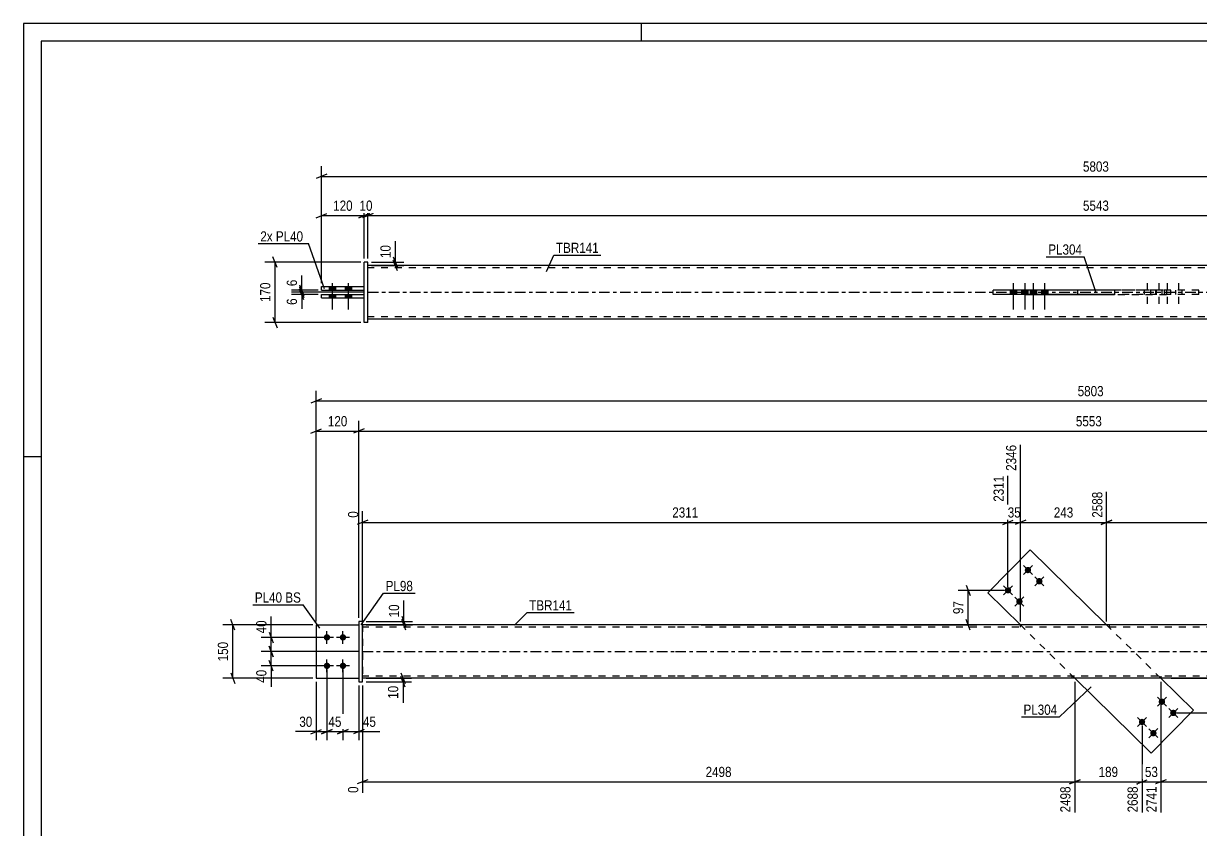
# Model space of a CAD drawing. Header units: millimetres. Extents: x 0 to 594, y 0 to 420.
# Drawn here: x 0 to 331.4, y 193.1 to 420 of the extents above; entities that cross this region are included whole.
import ezdxf

# ---------------------------------------------------------------- set-up
doc = ezdxf.new("R2010")
doc.units = ezdxf.units.MM
doc.linetypes.add('DXK_LINE_DOT2', pattern=[3.9198, 1.9599, -1.9599])
doc.linetypes.add('DXK_LINE_DOT3', pattern=[5.9187, 2.979, -0.9799, 0.9799, -0.9799])
doc.styles.add('Arial Narrow', font='ARIALN.TTF', dxfattribs={"height": 0.2})

# ---------------------------------------------------------------- blocks, each defined once
blk = doc.blocks.new('Unknown-580575187-1131')
at = {"color": 5, "linetype": 'Continuous'}
for p, q in [((594, 420), (0, 420)), ((0, 420), (0, 0)), ((174, 415), (174, 420)), ((589, 415), (5, 415)), ((5, 415), (5, 5)), ((5, 298), (0, 298))]:
    blk.add_line(p, q, dxfattribs=at)
blk = doc.blocks.new('Part-580575187-1689 - 1678')
at = {"color": 2, "linetype": 'Continuous'}
for p, q in [((283.45, 271.82), (271.53, 259.7)), ((304.95, 250.7), (283.45, 271.82)), ((271.53, 259.7), (280.69, 250.7)), ((317.46, 214.58), (295.96, 235.7)), ((329.38, 226.71), (320.22, 235.7)), ((317.46, 214.58), (329.38, 226.71))]:
    blk.add_line(p, q, dxfattribs=at)
at = {"color": 7, "linetype": 'DXK_LINE_DOT2'}
for p, q in [((295.96, 235.7), (280.69, 250.7)), ((320.22, 235.7), (304.95, 250.7))]:
    blk.add_line(p, q, dxfattribs=at)
blk = doc.blocks.new('Bolt-580575187-1681 - 1678')
at = {"linetype": 'Continuous'}
for points in [[(319.88, 228.46, -1), (321.15, 229.74, -1)], [(323.09, 225.31, -1), (324.36, 226.59, -1)], [(314.28, 222.75, -1), (315.54, 224.04, -1)], [(317.49, 219.6, -1), (318.75, 220.88, -1)]]:
    blk.add_hatch(color=1, dxfattribs=at).paths.add_polyline_path(points)
at = {"color": 1, "linetype": 'Continuous'}
for p, q in [((321.8, 227.84), (319.23, 230.36)), ((319.25, 227.82), (321.78, 230.39)), ((325.01, 224.69), (322.44, 227.21)), ((322.46, 224.66), (324.99, 227.23)), ((316.19, 222.13), (313.62, 224.66)), ((313.65, 222.11), (316.17, 224.68)), ((319.4, 218.98), (316.83, 221.5)), ((316.86, 218.96), (319.38, 221.53))]:
    blk.add_line(p, q, dxfattribs=at)
blk = doc.blocks.new('Bolt-580575187-1682 - 1678')
at = {"linetype": 'Continuous'}
for points in [[(283.42, 266.8, -1), (282.16, 265.52, -1)], [(286.63, 263.65, -1), (285.37, 262.37, -1)], [(277.81, 261.1, -1), (276.55, 259.81, -1)], [(281.02, 257.94, -1), (279.76, 256.66, -1)]]:
    blk.add_hatch(color=1, dxfattribs=at).paths.add_polyline_path(points)
at = {"color": 1, "linetype": 'Continuous'}
for p, q in [((281.51, 267.42), (284.07, 264.9)), ((284.05, 267.44), (281.53, 264.88)), ((284.72, 264.27), (287.28, 261.75)), ((287.26, 264.29), (284.74, 261.72)), ((275.9, 261.71), (278.47, 259.19)), ((278.44, 261.74), (275.92, 259.17)), ((279.11, 258.56), (281.68, 256.04)), ((281.65, 258.58), (279.13, 256.02))]:
    blk.add_line(p, q, dxfattribs=at)
blk = doc.blocks.new('Bolt-580575187-1683 - 1678')
at = {"linetype": 'Continuous'}
for points in [[(85.43, 246.3, -1), (85.43, 248.1, -1)], [(89.93, 246.3, -1), (89.93, 248.1, -1)], [(85.43, 238.3, -1), (85.43, 240.1, -1)], [(89.93, 238.3, -1), (89.93, 240.1, -1)]]:
    blk.add_hatch(color=1, dxfattribs=at).paths.add_polyline_path(points)
at = {"color": 1, "linetype": 'Continuous'}
for p, q in [((85.43, 245.4), (85.43, 249)), ((89.93, 245.4), (89.93, 249)), ((87.23, 247.2), (83.63, 247.2)), ((91.73, 247.2), (88.13, 247.2)), ((87.23, 239.2), (83.63, 239.2)), ((85.43, 237.4), (85.43, 241)), ((91.73, 239.2), (88.13, 239.2)), ((89.93, 237.4), (89.93, 241))]:
    blk.add_line(p, q, dxfattribs=at)
blk = doc.blocks.new('Part-580575187-1694 - 1678')
at = {"color": 2, "linetype": 'Continuous'}
for p, q in [((95.43, 251.7), (94.43, 251.7)), ((94.43, 251.7), (94.43, 234.7)), ((95.43, 234.7), (95.43, 251.7)), ((94.43, 234.7), (95.43, 234.7))]:
    blk.add_line(p, q, dxfattribs=at)
blk = doc.blocks.new('Part-580575187-1699 - 1678')
at = {"color": 7, "linetype": 'DXK_LINE_DOT2'}
for p, q in [((82.43, 250.7), (82.43, 235.7)), ((82.43, 250.7), (94.43, 250.7)), ((94.43, 250.7), (94.43, 235.7)), ((82.43, 235.7), (94.43, 235.7))]:
    blk.add_line(p, q, dxfattribs=at)
blk = doc.blocks.new('Part-580575187-1704 - 1678')
at = {"color": 2, "linetype": 'Continuous'}
for p, q in [((82.43, 250.7), (82.43, 235.7)), ((82.43, 250.7), (94.43, 250.7)), ((82.43, 235.7), (94.43, 235.7))]:
    blk.add_line(p, q, dxfattribs=at)
at = {"color": 7, "linetype": 'DXK_LINE_DOT2'}
blk.add_line((94.43, 250.7), (94.43, 235.7), dxfattribs=at)
blk = doc.blocks.new('Part-580575187-1720 - 1678')
at = {"color": 2, "linetype": 'Continuous'}
for p, q in [((183.43, 250.7), (95.43, 250.7)), ((417.38, 250.7), (183.53, 250.7)), ((183.43, 235.7), (95.43, 235.7)), ((417.38, 235.7), (183.53, 235.7))]:
    blk.add_line(p, q, dxfattribs=at)
at = {"color": 7, "linetype": 'DXK_LINE_DOT2'}
for p, q in [((95.43, 250.7), (95.43, 235.7)), ((183.43, 250.1), (95.43, 250.1)), ((417.38, 250.1), (183.53, 250.1)), ((280.59, 250.7), (280.59, 250.1)), ((305.66, 250.7), (305.66, 250.1)), ((183.43, 236.3), (95.43, 236.3)), ((417.38, 236.3), (183.53, 236.3)), ((295.25, 235.7), (295.25, 236.3)), ((320.32, 235.7), (320.32, 236.3))]:
    blk.add_line(p, q, dxfattribs=at)
at = {"color": 7, "linetype": 'DXK_LINE_DOT3'}
for p, q in [((95.43, 243.2), (183.43, 243.2)), ((183.53, 243.2), (417.38, 243.2))]:
    blk.add_line(p, q, dxfattribs=at)
blk = doc.blocks.new('Bolt-580575187-1423 - 1368')
at = {"color": 1, "linetype": 'DXK_LINE_DOT2'}
for p, q in [((315.5, 344.96), (315.5, 343.76)), ((316.4, 346.96), (316.4, 339.46)), ((317.3, 344.96), (317.3, 343.76)), ((318.71, 344.96), (318.71, 343.76)), ((319.61, 346.96), (319.61, 339.46)), ((320.51, 344.96), (320.51, 343.76)), ((321.11, 344.96), (321.11, 343.76)), ((322.01, 346.96), (322.01, 339.46)), ((322.91, 344.96), (322.91, 343.76)), ((324.32, 344.96), (324.32, 343.76)), ((325.22, 346.96), (325.22, 339.46)), ((326.12, 344.96), (326.12, 343.76))]:
    blk.add_line(p, q, dxfattribs=at)
blk = doc.blocks.new('Bolt-580575187-1471 - 1368')
at = {"linetype": 'Continuous'}
for points in [[(86.03, 344.96), (87.83, 344.96), (87.83, 345.96), (86.03, 345.96)], [(86.03, 344.96), (87.83, 344.96), (87.83, 345.96), (86.03, 345.96)], [(90.53, 344.96), (92.33, 344.96), (92.33, 345.96), (90.53, 345.96)], [(90.53, 344.96), (92.33, 344.96), (92.33, 345.96), (90.53, 345.96)], [(86.03, 342.76), (87.83, 342.76), (87.83, 343.76), (86.03, 343.76)], [(86.03, 342.76), (87.83, 342.76), (87.83, 343.76), (86.03, 343.76)], [(90.53, 342.76), (92.33, 342.76), (92.33, 343.76), (90.53, 343.76)], [(90.53, 342.76), (92.33, 342.76), (92.33, 343.76), (90.53, 343.76)]]:
    blk.add_hatch(color=1, dxfattribs=at).paths.add_polyline_path(points)
at = {"color": 1, "linetype": 'Continuous'}
for p, q in [((86.03, 345.96), (86.03, 344.96)), ((86.03, 345.96), (86.03, 344.96)), ((86.93, 346.96), (86.93, 339.46)), ((86.93, 346.96), (86.93, 339.46)), ((87.83, 345.96), (87.83, 344.96)), ((87.83, 345.96), (87.83, 344.96)), ((90.53, 345.96), (90.53, 344.96)), ((90.53, 345.96), (90.53, 344.96)), ((91.43, 346.96), (91.43, 339.46)), ((91.43, 346.96), (91.43, 339.46)), ((92.33, 345.96), (92.33, 344.96)), ((92.33, 345.96), (92.33, 344.96)), ((86.03, 343.76), (86.03, 342.76)), ((86.03, 343.76), (86.03, 342.76)), ((87.83, 343.76), (87.83, 342.76)), ((87.83, 343.76), (87.83, 342.76)), ((90.53, 343.76), (90.53, 342.76)), ((90.53, 343.76), (90.53, 342.76)), ((92.33, 343.76), (92.33, 342.76)), ((92.33, 343.76), (92.33, 342.76))]:
    blk.add_line(p, q, dxfattribs=at)
blk = doc.blocks.new('Part-580575187-1416 - 1368')
at = {"color": 2, "linetype": 'Continuous'}
for p, q in [((184.93, 351.86), (96.93, 351.86)), ((418.87, 351.86), (185.03, 351.86)), ((282.08, 345.06), (282.08, 344.96)), ((282.08, 345.06), (307.15, 345.06)), ((296.74, 345.06), (296.74, 344.96)), ((307.15, 345.06), (307.15, 343.66)), ((282.08, 343.66), (282.08, 343.76)), ((307.15, 343.66), (282.08, 343.66)), ((296.74, 343.66), (296.74, 343.76)), ((96.93, 336.86), (184.93, 336.86)), ((185.03, 336.86), (418.87, 336.86))]:
    blk.add_line(p, q, dxfattribs=at)
at = {"color": 7, "linetype": 'DXK_LINE_DOT2'}
for p, q in [((96.93, 336.86), (96.93, 351.86)), ((184.93, 351.26), (96.93, 351.26)), ((418.87, 351.26), (185.03, 351.26)), ((282.08, 344.96), (282.08, 343.66)), ((296.74, 344.96), (296.74, 343.66)), ((307.15, 345.06), (321.81, 345.06)), ((321.81, 345.06), (321.81, 343.66)), ((321.81, 343.66), (307.15, 343.66)), ((184.93, 337.46), (96.93, 337.46)), ((418.87, 337.46), (185.03, 337.46))]:
    blk.add_line(p, q, dxfattribs=at)
at = {"color": 7, "linetype": 'DXK_LINE_DOT3'}
for p, q in [((96.93, 344.36), (184.93, 344.36)), ((185.03, 344.36), (418.87, 344.36))]:
    blk.add_line(p, q, dxfattribs=at)
blk = doc.blocks.new('Bolt-580575187-1422 - 1368')
at = {"linetype": 'Continuous'}
for points in [[(279.58, 344.96), (277.78, 344.96), (277.78, 343.76), (279.58, 343.76)], [(282.79, 344.96), (280.99, 344.96), (280.99, 343.76), (282.79, 343.76)], [(285.18, 344.96), (283.38, 344.96), (283.38, 343.76), (285.18, 343.76)], [(288.39, 344.96), (286.59, 344.96), (286.59, 343.76), (288.39, 343.76)]]:
    blk.add_hatch(color=1, dxfattribs=at).paths.add_polyline_path(points)
at = {"color": 1, "linetype": 'Continuous'}
for p, q in [((277.78, 344.96), (277.78, 343.76)), ((278.68, 346.96), (278.68, 339.46)), ((279.58, 344.96), (279.58, 343.76)), ((280.99, 344.96), (280.99, 343.76)), ((281.89, 346.96), (281.89, 339.46)), ((282.79, 344.96), (282.79, 343.76)), ((283.38, 344.96), (283.38, 343.76)), ((284.28, 346.96), (284.28, 339.46)), ((285.18, 344.96), (285.18, 343.76)), ((286.59, 344.96), (286.59, 343.76)), ((287.49, 346.96), (287.49, 339.46)), ((288.39, 344.96), (288.39, 343.76))]:
    blk.add_line(p, q, dxfattribs=at)
blk = doc.blocks.new('Part-580575187-1449 - 1368')
at = {"color": 2, "linetype": 'Continuous'}
for p, q in [((83.93, 342.76), (83.93, 343.76)), ((83.93, 343.76), (95.93, 343.76)), ((83.93, 342.76), (95.93, 342.76))]:
    blk.add_line(p, q, dxfattribs=at)
at = {"color": 7, "linetype": 'DXK_LINE_DOT2'}
blk.add_line((95.93, 342.76), (95.93, 343.76), dxfattribs=at)
blk = doc.blocks.new('Part-580575187-1454 - 1368')
at = {"color": 2, "linetype": 'Continuous'}
for p, q in [((83.93, 344.96), (83.93, 345.96)), ((83.93, 345.96), (95.93, 345.96)), ((83.93, 344.96), (95.93, 344.96))]:
    blk.add_line(p, q, dxfattribs=at)
at = {"color": 7, "linetype": 'DXK_LINE_DOT2'}
blk.add_line((95.93, 344.96), (95.93, 345.96), dxfattribs=at)
blk = doc.blocks.new('Part-580575187-1455 - 1368')
at = {"color": 2, "linetype": 'Continuous'}
for p, q in [((96.93, 352.86), (95.93, 352.86)), ((95.93, 335.86), (95.93, 352.86)), ((96.93, 335.86), (96.93, 352.86)), ((96.93, 335.86), (95.93, 335.86))]:
    blk.add_line(p, q, dxfattribs=at)
blk = doc.blocks.new('Part-580575187-1470 - 1368')
at = {"color": 2, "linetype": 'Continuous'}
for p, q in [((273.03, 343.76), (273.03, 344.96)), ((307.15, 344.96), (273.03, 344.96)), ((284.94, 343.76), (284.94, 344.96)), ((307.15, 343.76), (273.03, 343.76))]:
    blk.add_line(p, q, dxfattribs=at)
at = {"color": 7, "linetype": 'DXK_LINE_DOT2'}
for p, q in [((330.87, 344.96), (307.15, 344.96)), ((318.96, 343.76), (318.96, 344.96)), ((330.87, 343.76), (330.87, 344.96)), ((330.87, 343.76), (307.15, 343.76))]:
    blk.add_line(p, q, dxfattribs=at)
blk = doc.blocks.new('StraightDimension-580575187-1850 - 1678')
at = {"color": 7, "linetype": 'Continuous'}
for p, q in [((295.96, 234.7), (295.96, 197.94)), ((314.91, 222.39), (314.91, 197.94)), ((297.46, 207.15), (294.46, 205.95)), ((295.96, 206.55), (314.91, 206.55)), ((313.41, 205.95), (316.41, 207.15))]:
    blk.add_line(p, q, dxfattribs=at)
at = {"color": 0}
blk.add_wipeout([(308.78, 207.3), (308.78, 211.5), (302.09, 211.5), (302.09, 207.3)], dxfattribs=at)
at = {"color": 3, "style": 'Arial Narrow'}
blk.add_text('189', height=2.863, dxfattribs=at).set_placement((302.69, 207.9))
at = {"color": 0, "linetype": 'Continuous'}
blk.add_wipeout([(314.31, 205.85), (310.11, 205.85), (310.11, 197.34), (314.31, 197.34)], dxfattribs=at)
at = {"color": 3, "linetype": 'Continuous', "style": 'Arial Narrow'}
blk.add_text('2688', height=2.863, rotation=90.0002, dxfattribs=at).set_placement((313.71, 197.94))
blk = doc.blocks.new('StraightDimension-580575187-1909 - 1678')
at = {"color": 7, "linetype": 'Continuous'}
for p, q in [((69.13, 248.7), (70.33, 245.7)), ((84.43, 247.2), (66.88, 247.2)), ((69.73, 243.2), (69.73, 247.2)), ((94.43, 243.2), (66.88, 243.2)), ((70.33, 241.7), (69.13, 244.7))]:
    blk.add_line(p, q, dxfattribs=at)
at = {"color": 0}
blk.add_wipeout([(68.98, 252.58), (64.78, 252.58), (64.78, 247.73), (68.98, 247.73)], dxfattribs=at)
at = {"color": 7, "linetype": 'Continuous'}
blk.add_line((69.73, 247.2), (69.73, 253.11), dxfattribs=at)
blk.add_line((69.73, 247.2), (69.73, 253.11), dxfattribs=at)
at = {"color": 3, "style": 'Arial Narrow'}
blk.add_text('40', height=2.863, rotation=90.0002, dxfattribs=at).set_placement((68.38, 248.33))
blk = doc.blocks.new('StraightDimension-580575187-1736 - 1678')
at = {"color": 7, "linetype": 'Continuous'}
for p, q in [((82.43, 251.7), (82.43, 316.6)), ((83.93, 314.35), (80.93, 313.15)), ((82.43, 313.75), (518.48, 313.75))]:
    blk.add_line(p, q, dxfattribs=at)
at = {"color": 0}
blk.add_wipeout([(304.71, 314.5), (304.71, 318.7), (296.2, 318.7), (296.2, 314.5)], dxfattribs=at)
at = {"color": 3, "style": 'Arial Narrow'}
blk.add_text('5803', height=2.863, dxfattribs=at).set_placement((296.8, 315.1))
blk = doc.blocks.new('StraightDimension-580575187-1750 - 1678')
at = {"color": 7, "linetype": 'Continuous'}
for p, q in [((277.18, 261.45), (277.18, 292.71)), ((95.43, 251.7), (95.43, 282.72)), ((96.93, 280.19), (93.93, 278.99)), ((95.43, 279.59), (277.18, 279.59)), ((275.68, 278.99), (278.68, 280.19))]:
    blk.add_line(p, q, dxfattribs=at)
at = {"color": 0, "linetype": 'Continuous'}
for points in [[(276.58, 293.31), (272.38, 293.31), (272.38, 284.79), (276.58, 284.79)], [(94.83, 283.32), (90.63, 283.32), (90.63, 280.29), (94.83, 280.29)]]:
    blk.add_wipeout(points, dxfattribs=at)
at = {"color": 0}
blk.add_wipeout([(190.56, 280.34), (190.56, 284.54), (182.05, 284.54), (182.05, 280.34)], dxfattribs=at)
at = {"color": 3, "linetype": 'Continuous', "style": 'Arial Narrow'}
for s, height, p in [('2311', 2.863, (275.98, 285.39)), ('0', 2.86, (94.23, 280.89))]:
    blk.add_text(s, height=height, rotation=90.0002, dxfattribs=at).set_placement(p)
at = {"color": 3, "style": 'Arial Narrow'}
blk.add_text('2311', height=2.863, dxfattribs=at).set_placement((182.65, 280.94))
blk = doc.blocks.new('StraightDimension-580575187-1760 - 1678')
at = {"color": 7, "linetype": 'Continuous'}
for p, q in [((280.69, 251.7), (280.69, 301.41)), ((277.18, 261.45), (277.18, 292.71)), ((275.68, 278.99), (278.68, 280.19)), ((277.18, 279.59), (280.69, 279.59)), ((282.19, 280.19), (279.19, 278.99))]:
    blk.add_line(p, q, dxfattribs=at)
at = {"color": 0, "linetype": 'Continuous'}
blk.add_wipeout([(280.09, 302.01), (275.89, 302.01), (275.89, 293.49), (280.09, 293.49)], dxfattribs=at)
at = {"color": 0}
blk.add_wipeout([(281.36, 280.34), (281.36, 284.54), (276.51, 284.54), (276.51, 280.34)], dxfattribs=at)
at = {"color": 3, "linetype": 'Continuous', "style": 'Arial Narrow'}
blk.add_text('2346', height=2.863, rotation=90.0002, dxfattribs=at).set_placement((279.49, 294.09))
at = {"color": 3, "style": 'Arial Narrow'}
blk.add_text('35', height=2.863, dxfattribs=at).set_placement((277.11, 280.94))
blk = doc.blocks.new('StraightDimension-580575187-2047 - 1678')
at = {"color": 7, "linetype": 'Continuous'}
for p, q in [((95.93, 305.88), (92.93, 304.68)), ((94.43, 252.7), (94.43, 308.13)), ((94.43, 305.28), (505.48, 305.28))]:
    blk.add_line(p, q, dxfattribs=at)
at = {"color": 0}
blk.add_wipeout([(304.21, 306.03), (304.21, 310.23), (295.7, 310.23), (295.7, 306.03)], dxfattribs=at)
at = {"color": 3, "style": 'Arial Narrow'}
blk.add_text('5553', height=2.863, dxfattribs=at).set_placement((296.3, 306.63))
blk = doc.blocks.new('StraightDimension-580575187-1776 - 1678')
at = {"color": 7, "linetype": 'Continuous'}
for p, q in [((280.69, 251.7), (280.69, 301.41)), ((304.95, 251.7), (304.95, 288.21)), ((282.19, 280.19), (279.19, 278.99)), ((280.69, 279.59), (304.95, 279.59)), ((303.45, 278.99), (306.45, 280.19))]:
    blk.add_line(p, q, dxfattribs=at)
at = {"color": 0, "linetype": 'Continuous'}
blk.add_wipeout([(304.35, 288.81), (300.15, 288.81), (300.15, 280.29), (304.35, 280.29)], dxfattribs=at)
at = {"color": 0}
blk.add_wipeout([(296.16, 280.34), (296.16, 284.54), (289.48, 284.54), (289.48, 280.34)], dxfattribs=at)
at = {"color": 3, "linetype": 'Continuous', "style": 'Arial Narrow'}
blk.add_text('2588', height=2.863, rotation=90.0002, dxfattribs=at).set_placement((303.75, 280.89))
at = {"color": 3, "style": 'Arial Narrow'}
blk.add_text('243', height=2.863, dxfattribs=at).set_placement((290.08, 280.94))
blk = doc.blocks.new('StraightDimension-580575187-1798 - 1678')
at = {"color": 7, "linetype": 'Continuous'}
for p, q in [((304.95, 251.7), (304.95, 288.21)), ((505.48, 252.7), (505.48, 288.21)), ((306.45, 280.19), (303.45, 278.99)), ((304.95, 279.59), (505.48, 279.59)), ((503.98, 278.99), (506.98, 280.19))]:
    blk.add_line(p, q, dxfattribs=at)
at = {"color": 0, "linetype": 'Continuous'}
blk.add_wipeout([(504.88, 288.81), (500.68, 288.81), (500.68, 280.29), (504.88, 280.29)], dxfattribs=at)
at = {"color": 0}
blk.add_wipeout([(409.47, 280.34), (409.47, 284.54), (400.96, 284.54), (400.96, 280.34)], dxfattribs=at)
at = {"color": 3, "linetype": 'Continuous', "style": 'Arial Narrow'}
blk.add_text('5543', height=2.863, rotation=90.0002, dxfattribs=at).set_placement((504.28, 280.89))
at = {"color": 3, "style": 'Arial Narrow'}
blk.add_text('2955', height=2.863, dxfattribs=at).set_placement((401.56, 280.94))
blk = doc.blocks.new('StraightDimension-580575187-1813 - 1678')
at = {"color": 7, "linetype": 'Continuous'}
for p, q in [((89.93, 238.2), (89.93, 218.28)), ((94.43, 233.7), (94.43, 218.28)), ((88.43, 220.08), (91.43, 221.28)), ((89.93, 220.68), (94.43, 220.68)), ((95.93, 221.28), (92.93, 220.08))]:
    blk.add_line(p, q, dxfattribs=at)
at = {"color": 0}
blk.add_wipeout([(99.81, 221.43), (99.81, 225.63), (94.96, 225.63), (94.96, 221.43)], dxfattribs=at)
at = {"color": 7, "linetype": 'Continuous'}
blk.add_line((94.43, 220.68), (100.34, 220.68), dxfattribs=at)
blk.add_line((94.43, 220.68), (100.34, 220.68), dxfattribs=at)
at = {"color": 3, "style": 'Arial Narrow'}
blk.add_text('45', height=2.863, dxfattribs=at).set_placement((95.56, 222.03))
blk = doc.blocks.new('StraightDimension-580575187-1820 - 1678')
at = {"color": 7, "linetype": 'Continuous'}
for p, q in [((85.43, 238.2), (85.43, 218.28)), ((89.93, 238.2), (89.93, 218.28)), ((83.93, 220.08), (86.93, 221.28)), ((85.43, 220.68), (89.93, 220.68)), ((91.43, 221.28), (88.43, 220.08))]:
    blk.add_line(p, q, dxfattribs=at)
at = {"color": 0}
blk.add_wipeout([(90.11, 221.43), (90.11, 225.63), (85.25, 225.63), (85.25, 221.43)], dxfattribs=at)
at = {"color": 3, "style": 'Arial Narrow'}
blk.add_text('45', height=2.863, dxfattribs=at).set_placement((85.85, 222.03))
blk = doc.blocks.new('StraightDimension-580575187-1891 - 1678')
at = {"color": 7, "linetype": 'Continuous'}
for p, q in [((96.43, 235.7), (109.24, 235.7)), ((106.24, 237.2), (107.44, 234.2)), ((107.44, 233.2), (106.24, 236.2)), ((106.84, 234.7), (106.84, 235.7)), ((96.43, 234.7), (109.24, 234.7))]:
    blk.add_line(p, q, dxfattribs=at)
at = {"color": 0}
blk.add_wipeout([(106.09, 234.18), (101.89, 234.18), (101.89, 229.32), (106.09, 229.32)], dxfattribs=at)
at = {"color": 7, "linetype": 'Continuous'}
blk.add_line((106.84, 234.7), (106.84, 228.79), dxfattribs=at)
blk.add_line((106.84, 234.7), (106.84, 228.79), dxfattribs=at)
at = {"color": 3, "style": 'Arial Narrow'}
blk.add_text('10', height=2.863, rotation=90.0002, dxfattribs=at).set_placement((105.49, 229.92))
blk = doc.blocks.new('StraightDimension-580575187-1827 - 1678')
at = {"color": 7, "linetype": 'Continuous'}
for p, q in [((85.43, 238.2), (85.43, 218.28)), ((82.43, 234.7), (82.43, 218.28)), ((80.93, 220.08), (83.93, 221.28)), ((82.43, 220.68), (85.43, 220.68)), ((86.93, 221.28), (83.93, 220.08))]:
    blk.add_line(p, q, dxfattribs=at)
at = {"color": 0}
blk.add_wipeout([(81.91, 221.43), (81.91, 225.63), (77.05, 225.63), (77.05, 221.43)], dxfattribs=at)
at = {"color": 7, "linetype": 'Continuous'}
blk.add_line((82.43, 220.68), (76.53, 220.68), dxfattribs=at)
blk.add_line((82.43, 220.68), (76.53, 220.68), dxfattribs=at)
at = {"color": 3, "style": 'Arial Narrow'}
blk.add_text('30', height=2.863, dxfattribs=at).set_placement((77.65, 222.03))
blk = doc.blocks.new('StraightDimension-580575187-1838 - 1678')
at = {"color": 7, "linetype": 'Continuous'}
for p, q in [((95.43, 233.7), (95.43, 203.42)), ((295.96, 234.7), (295.96, 197.94)), ((96.93, 207.15), (93.93, 205.95)), ((95.43, 206.55), (295.96, 206.55)), ((294.46, 205.95), (297.46, 207.15))]:
    blk.add_line(p, q, dxfattribs=at)
at = {"color": 0}
blk.add_wipeout([(199.95, 207.3), (199.95, 211.5), (191.44, 211.5), (191.44, 207.3)], dxfattribs=at)
at = {"color": 0, "linetype": 'Continuous'}
for points in [[(94.83, 205.85), (90.63, 205.85), (90.63, 202.82), (94.83, 202.82)], [(295.36, 205.85), (291.16, 205.85), (291.16, 197.34), (295.36, 197.34)]]:
    blk.add_wipeout(points, dxfattribs=at)
at = {"color": 3, "style": 'Arial Narrow'}
blk.add_text('2498', height=2.863, dxfattribs=at).set_placement((192.04, 207.9))
at = {"color": 3, "linetype": 'Continuous', "style": 'Arial Narrow'}
for s, height, p in [('0', 2.86, (94.23, 203.42)), ('2498', 2.863, (294.76, 197.94))]:
    blk.add_text(s, height=height, rotation=90.0002, dxfattribs=at).set_placement(p)
blk = doc.blocks.new('StraightDimension-580575187-1864 - 1678')
at = {"color": 7, "linetype": 'Continuous'}
for p, q in [((320.22, 234.7), (320.22, 197.94)), ((314.91, 222.39), (314.91, 197.94)), ((313.41, 205.95), (316.41, 207.15)), ((314.91, 206.55), (320.22, 206.55)), ((321.72, 207.15), (318.72, 205.95))]:
    blk.add_line(p, q, dxfattribs=at)
at = {"color": 0}
blk.add_wipeout([(319.99, 207.3), (319.99, 211.5), (315.14, 211.5), (315.14, 207.3)], dxfattribs=at)
at = {"color": 3, "style": 'Arial Narrow'}
blk.add_text('53', height=2.863, dxfattribs=at).set_placement((315.74, 207.9))
at = {"color": 0, "linetype": 'Continuous'}
blk.add_wipeout([(319.62, 205.85), (315.42, 205.85), (315.42, 197.34), (319.62, 197.34)], dxfattribs=at)
at = {"color": 3, "linetype": 'Continuous', "style": 'Arial Narrow'}
blk.add_text('2741', height=2.863, rotation=90.0002, dxfattribs=at).set_placement((319.02, 197.94))
blk = doc.blocks.new('StraightDimension-580575187-1878 - 1678')
at = {"color": 7, "linetype": 'Continuous'}
for p, q in [((320.22, 234.7), (320.22, 197.94)), ((505.48, 233.7), (505.48, 197.94)), ((321.72, 207.15), (318.72, 205.95)), ((320.22, 206.55), (505.48, 206.55)), ((503.98, 205.95), (506.98, 207.15))]:
    blk.add_line(p, q, dxfattribs=at)
at = {"color": 0}
blk.add_wipeout([(417.1, 207.3), (417.1, 211.5), (408.59, 211.5), (408.59, 207.3)], dxfattribs=at)
at = {"color": 0, "linetype": 'Continuous'}
blk.add_wipeout([(504.88, 205.85), (500.68, 205.85), (500.68, 197.34), (504.88, 197.34)], dxfattribs=at)
at = {"color": 3, "style": 'Arial Narrow'}
blk.add_text('2802', height=2.863, dxfattribs=at).set_placement((409.19, 207.9))
at = {"color": 3, "linetype": 'Continuous', "style": 'Arial Narrow'}
blk.add_text('5543', height=2.863, rotation=90.0002, dxfattribs=at).set_placement((504.28, 197.94))
blk = doc.blocks.new('StraightDimension-580575187-1900 - 1678')
at = {"color": 7, "linetype": 'Continuous'}
for p, q in [((106.48, 253.2), (107.68, 250.2)), ((107.68, 249.2), (106.48, 252.2)), ((96.43, 251.7), (109.48, 251.7)), ((96.43, 250.7), (109.48, 250.7)), ((107.08, 250.7), (107.08, 251.7))]:
    blk.add_line(p, q, dxfattribs=at)
at = {"color": 0}
blk.add_wipeout([(106.33, 257.08), (102.13, 257.08), (102.13, 252.23), (106.33, 252.23)], dxfattribs=at)
at = {"color": 7, "linetype": 'Continuous'}
blk.add_line((107.08, 251.7), (107.08, 257.61), dxfattribs=at)
blk.add_line((107.08, 251.7), (107.08, 257.61), dxfattribs=at)
at = {"color": 3, "style": 'Arial Narrow'}
blk.add_text('10', height=2.863, rotation=90.0002, dxfattribs=at).set_placement((105.73, 252.83))
blk = doc.blocks.new('StraightDimension-580575187-1922 - 1678')
at = {"color": 7, "linetype": 'Continuous'}
for p, q in [((94.43, 243.2), (66.88, 243.2)), ((69.13, 244.7), (70.33, 241.7)), ((69.73, 239.2), (69.73, 243.2)), ((84.43, 239.2), (66.88, 239.2)), ((70.33, 237.7), (69.13, 240.7))]:
    blk.add_line(p, q, dxfattribs=at)
at = {"color": 0}
blk.add_wipeout([(68.98, 238.68), (64.78, 238.68), (64.78, 233.82), (68.98, 233.82)], dxfattribs=at)
at = {"color": 7, "linetype": 'Continuous'}
blk.add_line((69.73, 239.2), (69.73, 233.29), dxfattribs=at)
blk.add_line((69.73, 239.2), (69.73, 233.29), dxfattribs=at)
at = {"color": 3, "style": 'Arial Narrow'}
blk.add_text('40', height=2.863, rotation=90.0002, dxfattribs=at).set_placement((68.38, 234.42))
blk = doc.blocks.new('StraightDimension-580575187-1979 - 1678')
at = {"color": 7, "linetype": 'Continuous'}
for p, q in [((59.53, 249.2), (58.33, 252.2)), ((81.43, 250.7), (56.08, 250.7)), ((58.93, 235.7), (58.93, 250.7)), ((81.43, 235.7), (56.08, 235.7)), ((58.33, 237.2), (59.53, 234.2))]:
    blk.add_line(p, q, dxfattribs=at)
at = {"color": 0}
blk.add_wipeout([(58.18, 246.54), (53.98, 246.54), (53.98, 239.86), (58.18, 239.86)], dxfattribs=at)
at = {"color": 3, "style": 'Arial Narrow'}
blk.add_text('150', height=2.863, rotation=90.0002, dxfattribs=at).set_placement((57.58, 240.46))
blk = doc.blocks.new('StraightDimension-580575187-1993 - 1678')
at = {"color": 7, "linetype": 'Continuous'}
for p, q in [((323.14, 235.7), (340.09, 235.7)), ((337.09, 237.2), (338.29, 234.2)), ((337.69, 225.95), (337.69, 235.7)), ((324.73, 225.95), (340.09, 225.95)), ((338.29, 224.45), (337.09, 227.45))]:
    blk.add_line(p, q, dxfattribs=at)
at = {"color": 0}
blk.add_wipeout([(336.94, 233.25), (332.74, 233.25), (332.74, 228.4), (336.94, 228.4)], dxfattribs=at)
at = {"color": 3, "style": 'Arial Narrow'}
blk.add_text('98', height=2.863, rotation=90.0002, dxfattribs=at).set_placement((336.34, 229))
blk = doc.blocks.new('StraightDimension-580575187-2025 - 1678')
at = {"color": 7, "linetype": 'Continuous'}
for p, q in [((265.36, 261.95), (266.56, 258.95)), ((276.18, 260.45), (263.11, 260.45)), ((265.96, 250.72), (265.96, 260.45)), ((266.56, 249.22), (265.36, 252.22)), ((190.76, 250.72), (268.36, 250.72))]:
    blk.add_line(p, q, dxfattribs=at)
at = {"color": 0}
blk.add_wipeout([(265.21, 258.01), (261.01, 258.01), (261.01, 253.16), (265.21, 253.16)], dxfattribs=at)
at = {"color": 3, "style": 'Arial Narrow'}
blk.add_text('97', height=2.863, rotation=90.0002, dxfattribs=at).set_placement((264.61, 253.76))
blk = doc.blocks.new('StraightDimension-580575187-2052 - 1678')
at = {"color": 7, "linetype": 'Continuous'}
for p, q in [((80.93, 304.68), (83.93, 305.88)), ((82.43, 251.7), (82.43, 308.13)), ((82.43, 305.28), (94.43, 305.28)), ((95.93, 305.88), (92.93, 304.68)), ((94.43, 252.7), (94.43, 308.13))]:
    blk.add_line(p, q, dxfattribs=at)
at = {"color": 0}
blk.add_wipeout([(91.77, 306.03), (91.77, 310.23), (85.09, 310.23), (85.09, 306.03)], dxfattribs=at)
at = {"color": 3, "style": 'Arial Narrow'}
blk.add_text('120', height=2.863, dxfattribs=at).set_placement((85.69, 306.63))
blk = doc.blocks.new('StraightDimension-580575187-1476 - 1368')
at = {"color": 7, "linetype": 'Continuous'}
for p, q in [((97.93, 352.86), (107.1, 352.86)), ((97.93, 351.86), (107.1, 351.86)), ((104.1, 354.36), (105.3, 351.36)), ((105.3, 350.36), (104.1, 353.36)), ((104.7, 351.86), (104.7, 352.86))]:
    blk.add_line(p, q, dxfattribs=at)
at = {"color": 0}
blk.add_wipeout([(103.95, 358.24), (99.75, 358.24), (99.75, 353.38), (103.95, 353.38)], dxfattribs=at)
at = {"color": 7, "linetype": 'Continuous'}
blk.add_line((104.7, 352.86), (104.7, 358.76), dxfattribs=at)
blk.add_line((104.7, 352.86), (104.7, 358.76), dxfattribs=at)
at = {"color": 3, "style": 'Arial Narrow'}
blk.add_text('10', height=2.863, rotation=90.0002, dxfattribs=at).set_placement((103.35, 353.98))
blk = doc.blocks.new('StraightDimension-580575187-1530 - 1368')
at = {"color": 7, "linetype": 'Continuous'}
for p, q in [((94.93, 352.86), (67.98, 352.86)), ((71.43, 351.36), (70.23, 354.36)), ((70.83, 335.86), (70.83, 352.86)), ((94.93, 335.86), (67.98, 335.86)), ((70.23, 337.36), (71.43, 334.36))]:
    blk.add_line(p, q, dxfattribs=at)
at = {"color": 0}
blk.add_wipeout([(70.08, 347.7), (65.88, 347.7), (65.88, 341.02), (70.08, 341.02)], dxfattribs=at)
at = {"color": 3, "style": 'Arial Narrow'}
blk.add_text('170', height=2.863, rotation=90.0002, dxfattribs=at).set_placement((69.48, 341.62))
blk = doc.blocks.new('StraightDimension-580575187-1494 - 1368')
at = {"color": 7, "linetype": 'Continuous'}
for p, q in [((77.73, 345.86), (78.93, 342.86)), ((78.93, 342.26), (77.73, 345.26)), ((95.93, 344.36), (75.48, 344.36)), ((82.93, 343.76), (75.48, 343.76)), ((78.33, 343.76), (78.33, 344.36))]:
    blk.add_line(p, q, dxfattribs=at)
at = {"color": 0}
blk.add_wipeout([(77.58, 343.23), (73.38, 343.23), (73.38, 340.2), (77.58, 340.2)], dxfattribs=at)
at = {"color": 7, "linetype": 'Continuous'}
blk.add_line((78.33, 343.76), (78.33, 339.68), dxfattribs=at)
blk.add_line((78.33, 343.76), (78.33, 339.68), dxfattribs=at)
at = {"color": 3, "style": 'Arial Narrow'}
blk.add_text('6', height=2.86, rotation=90.0002, dxfattribs=at).set_placement((76.98, 340.8))
blk = doc.blocks.new('StraightDimension-580575187-1512 - 1368')
at = {"color": 7, "linetype": 'Continuous'}
for p, q in [((82.93, 344.96), (75.48, 344.96)), ((77.73, 346.46), (78.93, 343.46)), ((78.93, 342.86), (77.73, 345.86)), ((78.33, 344.36), (78.33, 344.96)), ((95.93, 344.36), (75.48, 344.36))]:
    blk.add_line(p, q, dxfattribs=at)
at = {"color": 0}
blk.add_wipeout([(77.58, 348.51), (73.38, 348.51), (73.38, 345.48), (77.58, 345.48)], dxfattribs=at)
at = {"color": 7, "linetype": 'Continuous'}
blk.add_line((78.33, 344.96), (78.33, 349.04), dxfattribs=at)
blk.add_line((78.33, 344.96), (78.33, 349.04), dxfattribs=at)
at = {"color": 3, "style": 'Arial Narrow'}
blk.add_text('6', height=2.86, rotation=90.0002, dxfattribs=at).set_placement((76.98, 346.08))
blk = doc.blocks.new('StraightDimension-580575187-1550 - 1368')
at = {"color": 7, "linetype": 'Continuous'}
for p, q in [((83.93, 346.96), (83.93, 379.81)), ((85.43, 377.56), (82.43, 376.36)), ((83.93, 376.96), (519.97, 376.96))]:
    blk.add_line(p, q, dxfattribs=at)
at = {"color": 0}
blk.add_wipeout([(306.2, 377.71), (306.2, 381.91), (297.69, 381.91), (297.69, 377.71)], dxfattribs=at)
at = {"color": 3, "style": 'Arial Narrow'}
blk.add_text('5803', height=2.863, dxfattribs=at).set_placement((298.29, 378.31))
blk = doc.blocks.new('StraightDimension-580575187-1581 - 1368')
at = {"color": 7, "linetype": 'Continuous'}
for p, q in [((96.93, 353.86), (96.93, 368.8)), ((98.43, 366.55), (95.43, 365.35)), ((96.93, 365.95), (506.97, 365.95))]:
    blk.add_line(p, q, dxfattribs=at)
at = {"color": 0}
blk.add_wipeout([(306.2, 366.7), (306.2, 370.9), (297.69, 370.9), (297.69, 366.7)], dxfattribs=at)
at = {"color": 3, "style": 'Arial Narrow'}
blk.add_text('5543', height=2.863, dxfattribs=at).set_placement((298.29, 367.3))
blk = doc.blocks.new('StraightDimension-580575187-1591 - 1368')
at = {"color": 7, "linetype": 'Continuous'}
for p, q in [((83.93, 346.96), (83.93, 368.8)), ((95.93, 353.86), (95.93, 368.8)), ((82.43, 365.35), (85.43, 366.55)), ((83.93, 365.95), (95.93, 365.95)), ((97.43, 366.55), (94.43, 365.35))]:
    blk.add_line(p, q, dxfattribs=at)
at = {"color": 0}
blk.add_wipeout([(93.27, 366.7), (93.27, 370.9), (86.58, 370.9), (86.58, 366.7)], dxfattribs=at)
at = {"color": 3, "style": 'Arial Narrow'}
blk.add_text('120', height=2.863, dxfattribs=at).set_placement((87.18, 367.3))
blk = doc.blocks.new('StraightDimension-580575187-1601 - 1368')
at = {"color": 7, "linetype": 'Continuous'}
for p, q in [((95.93, 353.86), (95.93, 368.8)), ((96.93, 353.86), (96.93, 368.8)), ((94.43, 365.35), (97.43, 366.55)), ((98.43, 366.55), (95.43, 365.35)), ((95.93, 365.95), (96.93, 365.95))]:
    blk.add_line(p, q, dxfattribs=at)
at = {"color": 0}
blk.add_wipeout([(98.85, 366.7), (98.85, 370.9), (94, 370.9), (94, 366.7)], dxfattribs=at)
at = {"color": 3, "style": 'Arial Narrow'}
blk.add_text('10', height=2.863, dxfattribs=at).set_placement((94.6, 367.3))
blk = doc.blocks.new('Mark-580575187-1690 - 1678')
at = {"color": 0}
blk.add_wipeout([(109.64, 260.24), (109.64, 263.24), (101.96, 263.24), (101.96, 260.24)], dxfattribs=at)
blk.add_wipeout([(109.64, 260.24), (109.64, 263.24), (101.96, 263.24), (101.96, 260.24)], dxfattribs=at)
at = {"color": 30, "linetype": 'Continuous'}
for p, q in [((95.07, 250.78), (101.36, 259.64)), ((101.36, 259.64), (110.24, 259.64))]:
    blk.add_line(p, q, dxfattribs=at)
at = {"color": 3, "style": 'Arial Narrow'}
blk.add_text('PL98', height=2.863, dxfattribs=at).set_placement((101.96, 260.24))
blk = doc.blocks.new('Mark-580575187-1685 - 1678')
at = {"color": 0}
blk.add_wipeout([(291.05, 225.42), (291.05, 228.42), (281.54, 228.42), (281.54, 225.42)], dxfattribs=at)
blk.add_wipeout([(291.05, 225.42), (291.05, 228.42), (281.54, 228.42), (281.54, 225.42)], dxfattribs=at)
at = {"color": 30, "linetype": 'Continuous'}
for p in [(300.61, 233.3), (280.94, 224.82)]:
    blk.add_line(p, (291.65, 224.82), dxfattribs=at)
at = {"color": 3, "style": 'Arial Narrow'}
blk.add_text('PL304', height=2.863, dxfattribs=at).set_placement((281.54, 225.42))
blk = doc.blocks.new('Mark-580575187-1716 - 1678')
at = {"color": 0}
blk.add_wipeout([(154.42, 254.79), (154.42, 257.79), (142.37, 257.79), (142.37, 254.79)], dxfattribs=at)
blk.add_wipeout([(154.42, 254.79), (154.42, 257.79), (142.37, 257.79), (142.37, 254.79)], dxfattribs=at)
at = {"color": 30, "linetype": 'Continuous'}
for p, q in [((138.23, 250.65), (141.77, 254.19)), ((141.77, 254.19), (155.02, 254.19))]:
    blk.add_line(p, q, dxfattribs=at)
at = {"color": 3, "style": 'Arial Narrow'}
blk.add_text('TBR141', height=2.863, dxfattribs=at).set_placement((142.37, 254.79))
blk = doc.blocks.new('MarkSet-580575187-2084 - 1678')
at = {"color": 0}
blk.add_wipeout([(72.81, 257), (72.81, 260), (65.13, 260), (65.13, 257)], dxfattribs=at)
blk.add_wipeout([(72.81, 257), (72.81, 260), (65.13, 260), (65.13, 257)], dxfattribs=at)
blk.add_wipeout([(78.09, 257), (78.09, 260), (73.71, 260), (73.71, 257)], dxfattribs=at)
blk.add_wipeout([(78.09, 257), (78.09, 260), (73.71, 260), (73.71, 257)], dxfattribs=at)
at = {"color": 30, "linetype": 'Continuous'}
for p in [(64.53, 256.4), (83.47, 249.76)]:
    blk.add_line(p, (78.69, 256.4), dxfattribs=at)
at = {"color": 3, "style": 'Arial Narrow'}
for s, p in [('PL40', (65.13, 257)), ('BS', (73.71, 257))]:
    blk.add_text(s, height=2.863, dxfattribs=at).set_placement(p)
blk = doc.blocks.new('Mark-580575187-1412 - 1368')
at = {"color": 0}
blk.add_wipeout([(161.97, 355.43), (161.97, 358.43), (149.91, 358.43), (149.91, 355.43)], dxfattribs=at)
blk.add_wipeout([(161.97, 355.43), (161.97, 358.43), (149.91, 358.43), (149.91, 355.43)], dxfattribs=at)
at = {"color": 30, "linetype": 'Continuous'}
for p, q in [((147.2, 350.17), (149.31, 354.83)), ((149.31, 354.83), (162.57, 354.83))]:
    blk.add_line(p, q, dxfattribs=at)
at = {"color": 3, "style": 'Arial Narrow'}
blk.add_text('TBR141', height=2.863, dxfattribs=at).set_placement((149.91, 355.43))
blk = doc.blocks.new('MarkSet-580575187-1669 - 1368')
at = {"color": 0}
blk.add_wipeout([(70.14, 358.65), (70.14, 361.65), (66.67, 361.65), (66.67, 358.65)], dxfattribs=at)
blk.add_wipeout([(70.14, 358.65), (70.14, 361.65), (66.67, 361.65), (66.67, 358.65)], dxfattribs=at)
blk.add_wipeout([(78.72, 358.65), (78.72, 361.65), (71.04, 361.65), (71.04, 358.65)], dxfattribs=at)
blk.add_wipeout([(78.72, 358.65), (78.72, 361.65), (71.04, 361.65), (71.04, 358.65)], dxfattribs=at)
at = {"color": 30, "linetype": 'Continuous'}
for p in [(66.07, 358.05), (84.77, 345.34)]:
    blk.add_line(p, (80.22, 358.05), dxfattribs=at)
at = {"color": 3, "style": 'Arial Narrow'}
for s, p in [('2x', (66.67, 358.65)), ('PL40', (71.04, 358.65))]:
    blk.add_text(s, height=2.863, dxfattribs=at).set_placement(p)
blk = doc.blocks.new('Mark-580575187-1466 - 1368')
at = {"color": 0}
blk.add_wipeout([(298.03, 354.96), (298.03, 357.96), (288.52, 357.96), (288.52, 354.96)], dxfattribs=at)
blk.add_wipeout([(298.03, 354.96), (298.03, 357.96), (288.52, 357.96), (288.52, 354.96)], dxfattribs=at)
at = {"color": 30, "linetype": 'Continuous'}
for p in [(287.92, 354.36), (302.01, 344.19)]:
    blk.add_line(p, (298.63, 354.36), dxfattribs=at)
at = {"color": 3, "style": 'Arial Narrow'}
blk.add_text('PL304', height=2.863, dxfattribs=at).set_placement((288.52, 354.96))

msp = doc.modelspace()

# ---------------------------------------------------------------- block references
for name in ['Unknown-580575187-1131', 'Part-580575187-1455 - 1368', 'Part-580575187-1416 - 1368', 'Part-580575187-1454 - 1368', 'Bolt-580575187-1471 - 1368', 'Part-580575187-1470 - 1368', 'Bolt-580575187-1422 - 1368', 'Bolt-580575187-1423 - 1368', 'Part-580575187-1449 - 1368', 'Part-580575187-1689 - 1678', 'Bolt-580575187-1682 - 1678', 'Part-580575187-1699 - 1678', 'Part-580575187-1704 - 1678', 'Bolt-580575187-1683 - 1678', 'Part-580575187-1694 - 1678', 'Part-580575187-1720 - 1678', 'Bolt-580575187-1681 - 1678']:
    msp.add_blockref(name, (0, 0))

# ---------------------------------------------------------------- next in the draw order: block references
for name in ['StraightDimension-580575187-1476 - 1368', 'StraightDimension-580575187-1530 - 1368', 'StraightDimension-580575187-1909 - 1678', 'StraightDimension-580575187-1813 - 1678', 'StraightDimension-580575187-1850 - 1678']:
    msp.add_blockref(name, (0, 0))

# ---------------------------------------------------------------- next in the draw order: block references
for name in ['StraightDimension-580575187-1494 - 1368', 'StraightDimension-580575187-1736 - 1678', 'StraightDimension-580575187-1820 - 1678', 'StraightDimension-580575187-1891 - 1678', 'StraightDimension-580575187-1864 - 1678']:
    msp.add_blockref(name, (0, 0))

# ---------------------------------------------------------------- next in the draw order: block references
for name in ['StraightDimension-580575187-1512 - 1368', 'StraightDimension-580575187-1750 - 1678', 'StraightDimension-580575187-1827 - 1678', 'StraightDimension-580575187-1838 - 1678', 'StraightDimension-580575187-1878 - 1678']:
    msp.add_blockref(name, (0, 0))

# ---------------------------------------------------------------- next in the draw order: block references
for name in ['StraightDimension-580575187-1550 - 1368', 'StraightDimension-580575187-1760 - 1678', 'StraightDimension-580575187-1922 - 1678', 'StraightDimension-580575187-1993 - 1678', 'Mark-580575187-1685 - 1678']:
    msp.add_blockref(name, (0, 0))

# ---------------------------------------------------------------- next in the draw order: block references
for name in ['StraightDimension-580575187-1581 - 1368', 'StraightDimension-580575187-2047 - 1678', 'StraightDimension-580575187-1979 - 1678']:
    msp.add_blockref(name, (0, 0))

# ---------------------------------------------------------------- next in the draw order: block references
for name in ['StraightDimension-580575187-1591 - 1368', 'Mark-580575187-1412 - 1368', 'Mark-580575187-1466 - 1368', 'StraightDimension-580575187-1776 - 1678', 'StraightDimension-580575187-2025 - 1678', 'StraightDimension-580575187-1900 - 1678', 'Mark-580575187-1716 - 1678']:
    msp.add_blockref(name, (0, 0))

# ---------------------------------------------------------------- next in the draw order: block references
for name in ['StraightDimension-580575187-1601 - 1368', 'MarkSet-580575187-1669 - 1368', 'StraightDimension-580575187-2052 - 1678', 'StraightDimension-580575187-1798 - 1678']:
    msp.add_blockref(name, (0, 0))

# ---------------------------------------------------------------- next in the draw order: block references
for name in ['Mark-580575187-1690 - 1678', 'MarkSet-580575187-2084 - 1678']:
    msp.add_blockref(name, (0, 0))

doc.saveas('drawing.dxf')
